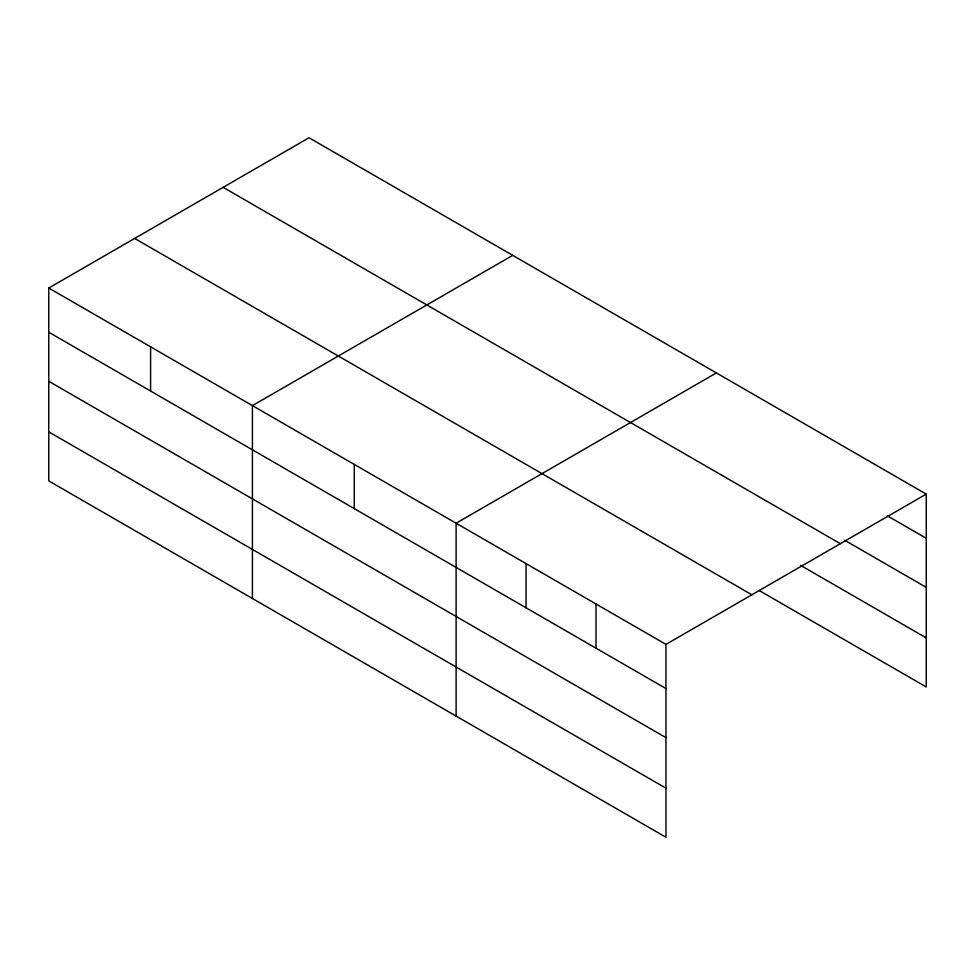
<?xml version="1.0" encoding="UTF-8"?>
<svg xmlns="http://www.w3.org/2000/svg" width="975" height="975" viewBox="0 0 975 975"><rect width="100%" height="100%" fill="white"/><g stroke="black" fill="none" stroke-linecap="round" stroke-linejoin="round"><path stroke-width="1.46" d="M665.962 737.636L665.962 644.378L48.75 288.027L48.75 480.894L665.962 837.245L665.962 737.636L48.75 381.286M759.147 590.497L926.25 686.973L926.25 494.106L309.038 137.755L48.75 288.027M512.716 255.353L252.428 405.624L252.428 598.492M716.393 372.938L456.105 523.222L456.105 716.089M665.962 644.378L926.25 494.106M887.384 515.86L926.25 538.298M844.642 540.247L926.25 587.364M223.141 187.346L840.352 543.697M800.597 565.366L926.25 637.906M134.648 238.436L751.859 594.787M48.75 332.231L665.962 688.582M48.75 431.84L665.962 788.178M596.018 603.988L596.018 648.192M526.061 563.599L526.061 607.803M354.266 464.417L354.266 508.621M150.589 346.832L150.589 391.024"/></g></svg>
